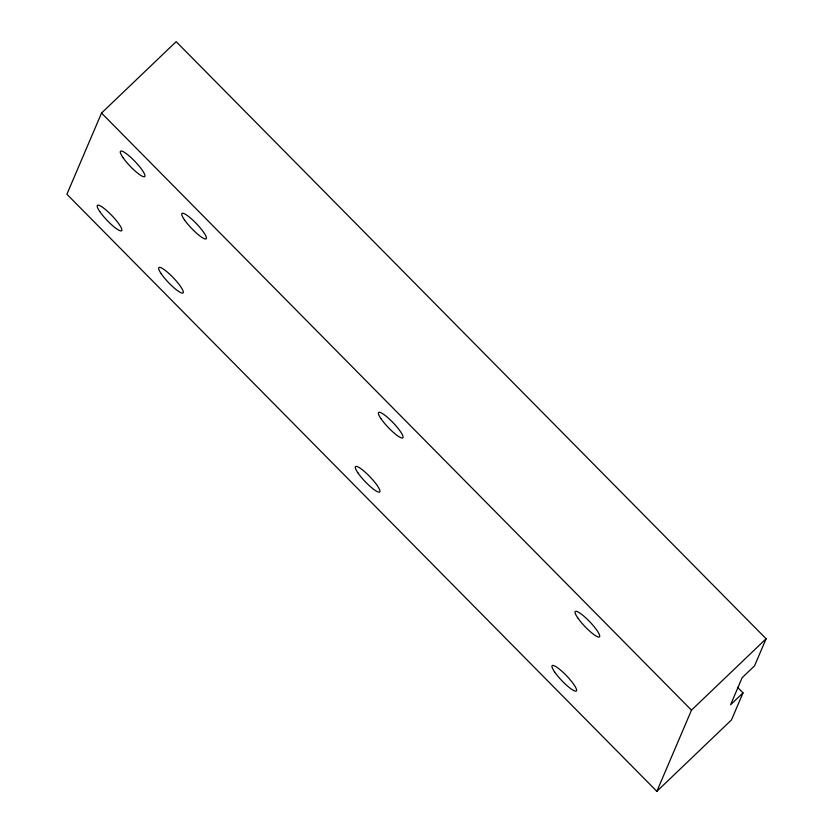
<?xml version="1.0" encoding="UTF-8"?>
<svg xmlns="http://www.w3.org/2000/svg" width="833" height="833" viewBox="0 0 833 833"><rect width="100%" height="100%" fill="white"/><g stroke="black" fill="none" stroke-linecap="round" stroke-linejoin="round"><path stroke-width="1.25" d="M743.015 692.879L730.583 704.78L742.12 677.718L754.563 665.817L766.1 638.755L176.148 41.65L101.532 113.059L66.9 194.245L656.852 791.35L731.468 719.941L743.015 692.879L737.528 687.329M656.852 791.35L691.484 710.164L766.1 638.755M101.532 113.059L691.484 710.164M184.374 219.704A17.545 3.394 46.3 0 0 205.584 238.998A17.545 3.394 46.3 0 0 192.298 219.62A17.545 3.394 46.3 0 0 184.374 219.704M381.025 418.739A17.545 3.394 46.3 0 0 402.235 438.033A17.545 3.394 46.3 0 0 388.949 418.655A17.545 3.394 46.3 0 0 381.025 418.739M577.675 617.774A17.545 3.394 46.3 0 0 598.885 637.068A17.545 3.394 46.3 0 0 585.599 617.69A17.545 3.394 46.3 0 0 577.675 617.774M161.279 273.828A17.545 3.394 46.3 0 0 182.489 293.122A17.545 3.394 46.3 0 0 169.203 273.745A17.545 3.394 46.3 0 0 161.279 273.828M554.58 671.898A17.545 3.394 46.3 0 0 575.79 691.192A17.545 3.394 46.3 0 0 562.504 671.815A17.545 3.394 46.3 0 0 554.58 671.898M357.93 472.863A17.545 3.394 46.3 0 0 379.14 492.157A17.545 3.394 46.3 0 0 365.854 472.78A17.545 3.394 46.3 0 0 357.93 472.863M122.92 157.499A17.545 3.394 46.3 0 0 144.13 176.794A17.545 3.394 46.3 0 0 130.843 157.416A17.545 3.394 46.3 0 0 122.92 157.499M99.835 211.624A17.545 3.394 46.3 0 0 121.045 230.918A17.545 3.394 46.3 0 0 107.759 211.54A17.545 3.394 46.3 0 0 99.835 211.624"/></g></svg>
